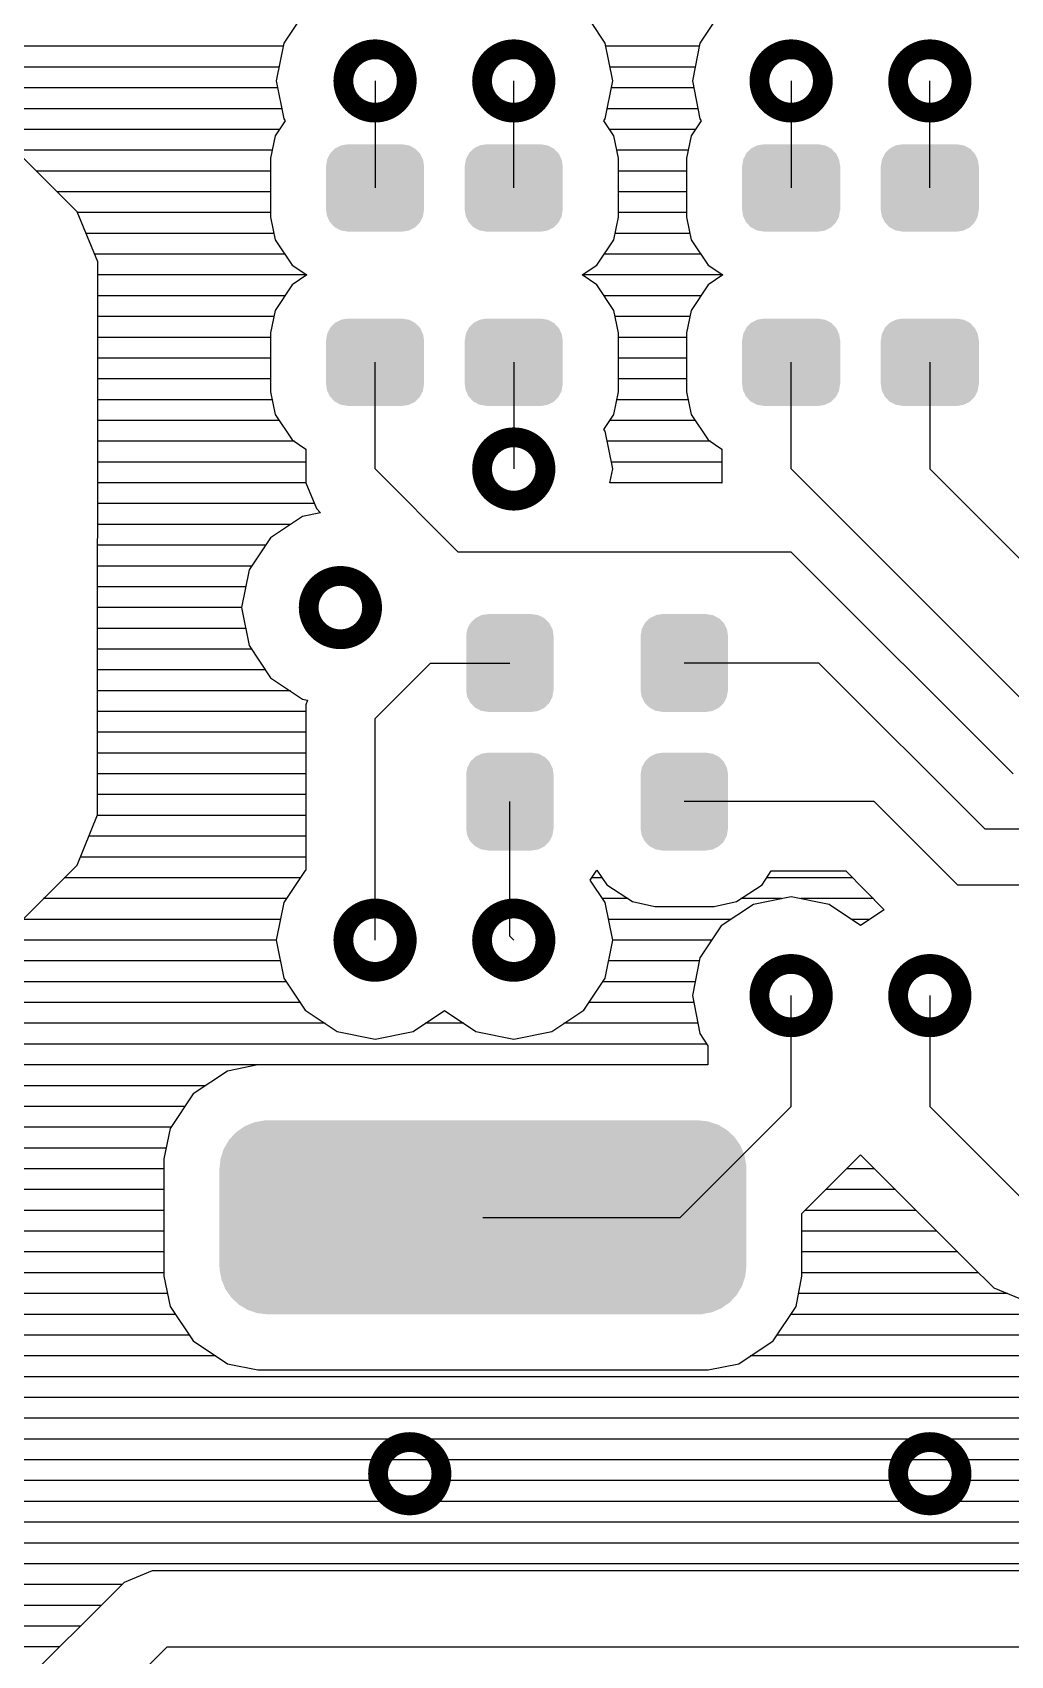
# Model space of a CAD drawing. Extents: x 295 to 953, y 10 to 290.
# Drawn here: x 674.82 to 692.74, y 200.65 to 230.4 of the extents above; entities that cross this region are included whole.
import ezdxf

# ---------------------------------------------------------------- set-up
doc = ezdxf.new("R2010")
doc.units = 0
doc.header["$LTSCALE"] = 5
doc.header["$MEASUREMENT"] = 0
doc.layers.get('0').update_dxf_attribs({"linetype": 'CONTINUOUS', "lineweight": 25})

msp = doc.modelspace()

# ---------------------------------------------------------------- linework, layer by layer
for p, q in [((679.817, 230.792), (679.426, 230.203)), ((685.314, 230.203), (685.049, 230.599)), ((687.437, 230.792), (687.046, 230.203)), ((679.416, 230.147), (645.649, 230.147)), ((679.426, 230.203), (679.289, 229.512)), ((685.451, 229.512), (685.314, 230.203)), ((687.036, 230.147), (685.324, 230.147)), ((687.046, 230.203), (686.909, 229.512)), ((679.339, 229.766), (645.877, 229.766)), ((686.959, 229.766), (685.4, 229.766)), ((679.314, 229.385), (672.832, 229.385)), ((679.289, 229.512), (679.426, 228.816)), ((681.097, 229.512), (681.097, 227.551)), ((683.637, 227.551), (683.637, 229.512)), ((685.314, 228.816), (685.451, 229.512)), ((686.934, 229.385), (685.425, 229.385)), ((686.909, 229.512), (687.046, 228.816)), ((688.717, 229.512), (688.717, 227.551)), ((691.257, 227.551), (691.257, 229.512)), ((679.39, 229.004), (673.751, 229.004)), ((675.641, 227.114), (673.751, 229.004)), ((679.451, 228.78), (679.268, 228.506)), ((679.426, 228.816), (679.451, 228.78)), ((685.288, 228.78), (685.314, 228.816)), ((685.471, 228.506), (685.288, 228.78)), ((687.01, 229.004), (685.349, 229.004)), ((687.071, 228.78), (686.888, 228.506)), ((687.046, 228.816), (687.071, 228.78)), ((679.345, 228.623), (674.132, 228.623)), ((679.268, 228.506), (679.182, 228.095)), ((686.965, 228.623), (685.395, 228.623)), ((685.557, 228.095), (685.471, 228.506)), ((686.888, 228.506), (686.802, 228.095)), ((679.212, 228.242), (674.513, 228.242)), ((686.832, 228.242), (685.527, 228.242)), ((679.182, 228.095), (679.182, 227.013)), ((685.557, 227.013), (685.557, 228.095)), ((686.802, 228.095), (686.802, 227.013)), ((679.182, 227.861), (674.894, 227.861)), ((686.802, 227.861), (685.557, 227.861)), ((679.182, 227.48), (675.275, 227.48)), ((686.802, 227.48), (685.557, 227.48)), ((676.022, 226.195), (675.641, 227.114)), ((679.182, 227.099), (675.646, 227.099)), ((679.182, 227.013), (679.268, 226.601)), ((685.471, 226.601), (685.557, 227.013)), ((686.802, 227.099), (685.557, 227.099)), ((686.802, 227.013), (686.888, 226.601)), ((679.243, 226.718), (675.804, 226.718)), ((686.863, 226.718), (685.496, 226.718)), ((679.268, 226.601), (679.578, 226.134)), ((685.161, 226.134), (685.471, 226.601)), ((686.888, 226.601), (687.198, 226.134)), ((679.446, 226.337), (675.961, 226.337)), ((676.017, 216.06), (676.022, 226.195)), ((679.578, 226.134), (679.847, 225.956)), ((684.892, 225.956), (685.161, 226.134)), ((687.066, 226.337), (685.293, 226.337)), ((687.198, 226.134), (687.467, 225.956)), ((679.847, 225.956), (676.022, 225.956)), ((679.847, 225.956), (679.578, 225.773)), ((687.467, 225.956), (684.892, 225.956)), ((685.161, 225.773), (684.892, 225.956)), ((687.467, 225.956), (687.198, 225.773)), ((679.446, 225.575), (676.022, 225.575)), ((679.578, 225.773), (679.268, 225.306)), ((685.471, 225.306), (685.161, 225.773)), ((687.066, 225.575), (685.293, 225.575)), ((687.198, 225.773), (686.888, 225.306)), ((679.268, 225.306), (679.182, 224.894)), ((685.557, 224.894), (685.471, 225.306)), ((686.888, 225.306), (686.802, 224.894)), ((679.243, 225.194), (676.022, 225.194)), ((686.863, 225.194), (685.496, 225.194)), ((679.182, 224.813), (676.022, 224.813)), ((679.182, 224.894), (679.182, 223.812)), ((685.557, 223.812), (685.557, 224.894)), ((686.802, 224.813), (685.557, 224.813)), ((686.802, 224.894), (686.802, 223.812)), ((679.182, 224.432), (676.022, 224.432)), ((681.097, 222.4), (681.097, 224.356)), ((683.637, 224.356), (683.637, 222.4)), ((686.802, 224.432), (685.557, 224.432)), ((688.717, 222.4), (688.717, 224.356)), ((691.257, 224.356), (691.257, 222.4)), ((679.182, 224.051), (676.022, 224.051)), ((686.802, 224.051), (685.557, 224.051)), ((679.182, 223.812), (679.268, 223.401)), ((685.471, 223.401), (685.557, 223.812)), ((686.802, 223.812), (686.888, 223.401)), ((679.212, 223.67), (676.022, 223.67)), ((686.832, 223.67), (685.527, 223.67)), ((679.345, 223.289), (676.022, 223.289)), ((679.268, 223.401), (679.578, 222.933)), ((685.288, 223.126), (685.471, 223.401)), ((685.314, 223.091), (685.288, 223.126)), ((686.965, 223.289), (685.395, 223.289)), ((686.888, 223.401), (687.198, 222.933)), ((679.619, 222.908), (676.022, 222.908)), ((679.578, 222.933), (679.827, 222.766)), ((685.451, 222.4), (685.314, 223.091)), ((687.239, 222.908), (685.349, 222.908)), ((687.198, 222.933), (687.447, 222.766)), ((679.827, 222.527), (676.022, 222.527)), ((679.827, 222.766), (679.827, 222.649)), ((679.827, 222.649), (679.827, 222.146)), ((687.447, 222.527), (685.425, 222.527)), ((687.447, 222.766), (687.447, 222.649)), ((687.447, 222.649), (687.447, 222.146)), ((682.621, 220.876), (681.097, 222.4)), ((685.4, 222.146), (685.451, 222.4)), ((693.289, 217.828), (688.717, 222.4)), ((691.257, 222.4), (694.813, 218.844)), ((679.832, 222.146), (676.022, 222.146)), ((679.827, 222.146), (680.025, 221.679)), ((687.452, 222.146), (685.4, 222.146)), ((687.452, 222.146), (685.4, 222.146)), ((687.447, 222.146), (687.452, 222.146)), ((679.99, 221.765), (676.022, 221.765)), ((680.025, 221.679), (680.101, 221.597)), ((679.548, 221.384), (676.022, 221.384)), ((679.771, 221.531), (679.182, 221.14)), ((680.101, 221.597), (679.771, 221.531)), ((679.182, 221.14), (678.791, 220.551)), ((679.091, 221.003), (676.022, 221.003)), ((688.717, 220.876), (682.621, 220.876)), ((692.781, 216.812), (688.717, 220.876)), ((678.837, 220.622), (676.022, 220.622)), ((678.791, 220.551), (678.654, 219.86)), ((678.73, 220.241), (676.022, 220.241)), ((678.654, 219.86), (676.022, 219.86)), ((678.654, 219.86), (678.791, 219.164)), ((678.73, 219.479), (676.022, 219.479)), ((678.837, 219.098), (676.022, 219.098)), ((678.791, 219.164), (679.182, 218.575)), ((679.091, 218.717), (676.022, 218.717)), ((681.097, 217.828), (682.113, 218.844)), ((682.113, 218.844), (683.566, 218.844)), ((689.225, 218.844), (686.761, 218.844)), ((692.273, 215.796), (689.225, 218.844)), ((679.182, 218.575), (679.771, 218.184)), ((679.548, 218.336), (676.022, 218.336)), ((679.771, 218.184), (679.863, 218.163)), ((679.863, 218.163), (679.827, 218.077)), ((679.827, 218.077), (679.827, 215.049)), ((679.827, 217.955), (676.022, 217.955)), ((681.097, 213.764), (681.097, 217.828)), ((679.827, 217.574), (676.022, 217.574)), ((679.827, 217.193), (676.022, 217.193)), ((679.827, 216.812), (676.022, 216.812)), ((679.827, 216.431), (676.022, 216.431)), ((683.566, 213.835), (683.566, 216.304)), ((690.241, 216.304), (686.761, 216.304)), ((691.765, 214.78), (690.241, 216.304)), ((675.641, 215.141), (676.017, 216.06)), ((679.827, 216.05), (676.017, 216.05)), ((708.021, 215.796), (692.273, 215.796)), ((679.827, 215.669), (675.86, 215.669)), ((673.751, 213.251), (675.641, 215.141)), ((679.827, 215.288), (675.702, 215.288)), ((679.726, 214.907), (675.402, 214.907)), ((679.817, 215.044), (679.426, 214.455)), ((679.827, 215.049), (679.817, 215.044)), ((685.039, 214.866), (685.161, 215.049)), ((685.314, 214.455), (685.039, 214.866)), ((685.258, 214.907), (685.07, 214.907)), ((685.161, 215.049), (685.344, 214.78)), ((688.184, 214.78), (688.351, 215.034)), ((689.845, 214.907), (688.265, 214.907)), ((688.351, 215.034), (689.718, 215.034)), ((689.718, 215.034), (690.424, 214.323)), ((679.472, 214.526), (675.021, 214.526)), ((685.73, 214.526), (685.268, 214.526)), ((685.344, 214.78), (685.811, 214.47)), ((687.716, 214.47), (688.184, 214.78)), ((688.544, 214.526), (687.798, 214.526)), ((688.717, 214.556), (688.026, 214.419)), ((689.413, 214.419), (688.717, 214.556)), ((690.226, 214.526), (688.895, 214.526)), ((691.765, 214.78), (708.529, 214.78)), ((679.426, 214.455), (679.289, 213.764)), ((685.451, 213.764), (685.314, 214.455)), ((685.811, 214.47), (686.223, 214.384)), ((686.223, 214.384), (687.305, 214.384)), ((687.305, 214.384), (687.716, 214.47)), ((688.026, 214.419), (687.437, 214.028)), ((689.987, 214.033), (689.413, 214.419)), ((690.424, 214.323), (689.987, 214.033)), ((679.365, 214.145), (674.64, 214.145)), ((687.61, 214.145), (685.374, 214.145)), ((687.437, 214.028), (687.046, 213.439)), ((690.15, 214.145), (689.83, 214.145)), ((679.289, 213.764), (674.259, 213.764)), ((679.289, 213.764), (679.426, 213.068)), ((683.637, 213.764), (683.566, 213.835)), ((685.314, 213.068), (685.451, 213.764)), ((687.259, 213.764), (685.451, 213.764)), ((679.365, 213.383), (673.878, 213.383)), ((687.036, 213.383), (685.374, 213.383)), ((687.046, 213.439), (686.909, 212.748)), ((679.472, 213.002), (673.142, 213.002)), ((679.426, 213.068), (679.817, 212.479)), ((684.922, 212.479), (685.314, 213.068)), ((686.959, 213.002), (685.268, 213.002)), ((686.909, 212.748), (687.046, 212.052)), ((688.717, 210.716), (688.717, 212.748)), ((691.257, 212.748), (691.257, 210.716)), ((679.726, 212.621), (649.352, 212.621)), ((679.817, 212.479), (680.406, 212.088)), ((681.793, 212.088), (682.367, 212.474)), ((682.367, 212.474), (682.946, 212.088)), ((684.333, 212.088), (684.922, 212.479)), ((686.934, 212.621), (685.014, 212.621)), ((680.183, 212.24), (649.347, 212.24)), ((682.723, 212.24), (682.017, 212.24)), ((687.01, 212.24), (684.557, 212.24)), ((687.173, 211.859), (649.19, 211.859)), ((680.406, 212.088), (681.097, 211.95)), ((681.097, 211.95), (681.793, 212.088)), ((682.946, 212.088), (683.637, 211.95)), ((683.637, 211.95), (684.333, 212.088)), ((687.046, 212.052), (687.193, 211.829)), ((687.193, 211.829), (687.193, 211.478)), ((687.193, 211.478), (649.032, 211.478)), ((678.395, 211.366), (677.765, 210.945)), ((678.953, 211.478), (678.395, 211.366)), ((687.193, 211.478), (678.953, 211.478)), ((677.988, 211.097), (648.732, 211.097)), ((677.765, 210.945), (677.343, 210.315)), ((677.612, 210.716), (648.351, 210.716)), ((686.685, 208.684), (688.717, 210.716)), ((693.289, 208.684), (691.257, 210.716)), ((677.358, 210.335), (647.97, 210.335)), ((677.343, 210.315), (677.231, 209.756)), ((677.272, 209.954), (647.412, 209.954)), ((677.231, 209.756), (677.231, 207.607)), ((689.581, 209.421), (689.987, 209.827)), ((689.987, 209.827), (691.999, 207.82)), ((677.231, 209.573), (616.8, 209.573)), ((690.246, 209.573), (689.733, 209.573)), ((677.231, 209.192), (616.505, 209.192)), ((688.915, 208.755), (689.581, 209.421)), ((690.627, 209.192), (689.352, 209.192)), ((677.231, 208.811), (647.412, 208.811)), ((683.073, 208.684), (686.685, 208.684)), ((688.915, 207.607), (688.915, 208.755)), ((691.008, 208.811), (688.971, 208.811)), ((677.231, 208.43), (647.97, 208.43)), ((691.389, 208.43), (688.915, 208.43)), ((677.231, 208.049), (648.351, 208.049)), ((691.77, 208.049), (688.915, 208.049)), ((677.231, 207.668), (648.732, 207.668)), ((692.151, 207.668), (688.915, 207.668)), ((691.999, 207.82), (692.431, 207.389)), ((677.231, 207.607), (677.343, 207.048)), ((688.809, 207.048), (688.915, 207.607)), ((692.431, 207.389), (692.989, 207.16)), ((677.297, 207.287), (649.032, 207.287)), ((692.68, 207.287), (688.854, 207.287)), ((677.44, 206.906), (649.19, 206.906)), ((677.343, 207.048), (677.765, 206.418)), ((688.387, 206.418), (688.809, 207.048)), ((695.839, 206.906), (688.712, 206.906)), ((677.699, 206.525), (672.166, 206.525)), ((696.098, 206.525), (688.453, 206.525)), ((677.765, 206.418), (678.395, 205.997)), ((687.757, 205.997), (688.387, 206.418)), ((678.181, 206.144), (672.735, 206.144)), ((678.395, 205.997), (678.953, 205.89)), ((678.953, 205.89), (687.198, 205.89)), ((687.198, 205.89), (687.757, 205.997)), ((696.581, 206.144), (687.97, 206.144)), ((708.27, 205.763), (673.111, 205.763)), ((708.295, 205.382), (673.365, 205.382)), ((708.372, 205.001), (673.584, 205.001)), ((708.595, 204.62), (673.66, 204.62)), ((708.946, 204.239), (673.736, 204.239)), ((709.88, 203.858), (673.762, 203.858)), ((723.454, 203.477), (673.685, 203.477)), ((723.403, 203.096), (673.609, 203.096)), ((723.403, 202.715), (673.452, 202.715)), ((723.403, 202.334), (673.198, 202.334)), ((676.5, 201.994), (672.69, 198.184)), ((677.013, 202.207), (676.5, 201.994)), ((720.112, 202.207), (677.013, 202.207)), ((676.459, 201.953), (672.928, 201.953)), ((676.078, 201.572), (672.36, 201.572)), ((675.697, 201.191), (671.217, 201.191)), ((675.316, 200.81), (648.605, 200.81)), ((673.477, 197), (677.287, 200.81)), ((677.287, 200.81), (719.832, 200.81))]:
    msp.add_line(p, q)
at = {"const_width": 0.363}
for points in [[(681.678, 229.512, -1), (680.517, 229.512, -1)], [(684.218, 229.512, -1), (683.057, 229.512, -1)], [(689.298, 229.512, -1), (688.137, 229.512, -1)], [(691.838, 229.512, -1), (690.677, 229.512, -1)], [(684.218, 222.4, -1), (683.057, 222.4, -1)], [(681.043, 219.86, -1), (679.882, 219.86, -1)], [(681.678, 213.764, -1), (680.517, 213.764, -1)], [(684.218, 213.764, -1), (683.057, 213.764, -1)], [(689.298, 212.748, -1), (688.137, 212.748, -1)], [(691.838, 212.748, -1), (690.677, 212.748, -1)], [(682.313, 203.985, -1), (681.152, 203.985, -1)], [(691.838, 203.985, -1), (690.677, 203.985, -1)]]:
    msp.add_lwpolyline(points, format="xyb", close=True, dxfattribs=at)
for points in [[(681.971, 228.078), (681.923, 228.179), (680.221, 228.078), (680.274, 228.179)], [(681.923, 228.179), (681.912, 228.19), (680.274, 228.179), (680.279, 228.19)], [(681.912, 228.19), (681.835, 228.271), (680.279, 228.19), (680.362, 228.271)], [(681.835, 228.271), (681.82, 228.279), (680.362, 228.271), (680.37, 228.279)], [(681.82, 228.279), (681.723, 228.33), (680.37, 228.279), (680.476, 228.33)], [(681.723, 228.33), (681.698, 228.334), (680.476, 228.33), (680.484, 228.334)], [(681.698, 228.334), (681.597, 228.351), (680.484, 228.334), (680.597, 228.351)], [(684.511, 228.078), (684.463, 228.179), (682.761, 228.078), (682.814, 228.179)], [(684.463, 228.179), (684.452, 228.19), (682.814, 228.179), (682.819, 228.19)], [(684.452, 228.19), (684.375, 228.271), (682.819, 228.19), (682.902, 228.271)], [(684.375, 228.271), (684.36, 228.279), (682.902, 228.271), (682.91, 228.279)], [(684.36, 228.279), (684.263, 228.33), (682.91, 228.279), (683.016, 228.33)], [(684.263, 228.33), (684.238, 228.334), (683.016, 228.33), (683.024, 228.334)], [(684.238, 228.334), (684.137, 228.351), (683.024, 228.334), (683.137, 228.351)], [(689.591, 228.078), (689.543, 228.179), (687.841, 228.078), (687.894, 228.179)], [(689.543, 228.179), (689.532, 228.19), (687.894, 228.179), (687.899, 228.19)], [(689.532, 228.19), (689.455, 228.271), (687.899, 228.19), (687.982, 228.271)], [(689.455, 228.271), (689.44, 228.279), (687.982, 228.271), (687.99, 228.279)], [(689.44, 228.279), (689.343, 228.33), (687.99, 228.279), (688.096, 228.33)], [(689.343, 228.33), (689.318, 228.334), (688.096, 228.33), (688.104, 228.334)], [(689.318, 228.334), (689.217, 228.351), (688.104, 228.334), (688.217, 228.351)], [(692.131, 228.078), (692.083, 228.179), (690.381, 228.078), (690.434, 228.179)], [(692.083, 228.179), (692.072, 228.19), (690.434, 228.179), (690.439, 228.19)], [(692.072, 228.19), (691.995, 228.271), (690.439, 228.19), (690.522, 228.271)], [(691.995, 228.271), (691.98, 228.279), (690.522, 228.271), (690.53, 228.279)], [(691.98, 228.279), (691.883, 228.33), (690.53, 228.279), (690.636, 228.33)], [(691.883, 228.33), (691.858, 228.334), (690.636, 228.33), (690.644, 228.334)], [(691.858, 228.334), (691.757, 228.351), (690.644, 228.334), (690.757, 228.351)], [(681.996, 227.15), (681.996, 227.952), (680.198, 227.15), (680.198, 227.952)], [(681.994, 227.952), (681.978, 228.065), (680.2, 227.952), (680.219, 228.065)], [(681.978, 228.065), (681.971, 228.078), (680.219, 228.065), (680.221, 228.078)], [(684.536, 227.15), (684.536, 227.952), (682.738, 227.15), (682.738, 227.952)], [(684.534, 227.952), (684.518, 228.065), (682.74, 227.952), (682.759, 228.065)], [(684.518, 228.065), (684.511, 228.078), (682.759, 228.065), (682.761, 228.078)], [(689.616, 227.15), (689.616, 227.952), (687.818, 227.15), (687.818, 227.952)], [(689.614, 227.952), (689.598, 228.065), (687.82, 227.952), (687.839, 228.065)], [(689.598, 228.065), (689.591, 228.078), (687.839, 228.065), (687.841, 228.078)], [(692.156, 227.15), (692.156, 227.952), (690.358, 227.15), (690.358, 227.952)], [(692.154, 227.952), (692.138, 228.065), (690.36, 227.952), (690.379, 228.065)], [(692.138, 228.065), (692.131, 228.078), (690.379, 228.065), (690.381, 228.078)], [(681.976, 227.037), (681.994, 227.15), (680.217, 227.037), (680.2, 227.15)], [(681.974, 227.025), (681.976, 227.037), (680.223, 227.025), (680.217, 227.037)], [(681.921, 226.923), (681.974, 227.025), (680.271, 226.923), (680.223, 227.025)], [(684.516, 227.037), (684.534, 227.15), (682.757, 227.037), (682.74, 227.15)], [(684.514, 227.025), (684.516, 227.037), (682.763, 227.025), (682.757, 227.037)], [(684.461, 226.923), (684.514, 227.025), (682.811, 226.923), (682.763, 227.025)], [(689.596, 227.037), (689.614, 227.15), (687.837, 227.037), (687.82, 227.15)], [(689.594, 227.025), (689.596, 227.037), (687.843, 227.025), (687.837, 227.037)], [(689.541, 226.923), (689.594, 227.025), (687.891, 226.923), (687.843, 227.025)], [(692.136, 227.037), (692.154, 227.15), (690.377, 227.037), (690.36, 227.15)], [(692.134, 227.025), (692.136, 227.037), (690.383, 227.025), (690.377, 227.037)], [(692.081, 226.923), (692.134, 227.025), (690.431, 226.923), (690.383, 227.025)], [(681.915, 226.912), (681.921, 226.923), (680.282, 226.912), (680.271, 226.923)], [(681.832, 226.831), (681.915, 226.912), (680.359, 226.831), (680.282, 226.912)], [(681.824, 226.823), (681.832, 226.831), (680.374, 226.823), (680.359, 226.831)], [(681.718, 226.772), (681.824, 226.823), (680.472, 226.772), (680.374, 226.823)], [(681.71, 226.768), (681.718, 226.772), (680.496, 226.768), (680.472, 226.772)], [(681.597, 226.751), (681.71, 226.768), (680.597, 226.751), (680.496, 226.768)], [(684.455, 226.912), (684.461, 226.923), (682.822, 226.912), (682.811, 226.923)], [(684.372, 226.831), (684.455, 226.912), (682.899, 226.831), (682.822, 226.912)], [(684.364, 226.823), (684.372, 226.831), (682.914, 226.823), (682.899, 226.831)], [(684.258, 226.772), (684.364, 226.823), (683.012, 226.772), (682.914, 226.823)], [(684.25, 226.768), (684.258, 226.772), (683.036, 226.768), (683.012, 226.772)], [(684.137, 226.751), (684.25, 226.768), (683.137, 226.751), (683.036, 226.768)], [(689.535, 226.912), (689.541, 226.923), (687.902, 226.912), (687.891, 226.923)], [(689.452, 226.831), (689.535, 226.912), (687.979, 226.831), (687.902, 226.912)], [(689.444, 226.823), (689.452, 226.831), (687.994, 226.823), (687.979, 226.831)], [(689.338, 226.772), (689.444, 226.823), (688.092, 226.772), (687.994, 226.823)], [(689.33, 226.768), (689.338, 226.772), (688.116, 226.768), (688.092, 226.772)], [(689.217, 226.751), (689.33, 226.768), (688.217, 226.751), (688.116, 226.768)], [(692.075, 226.912), (692.081, 226.923), (690.442, 226.912), (690.431, 226.923)], [(691.992, 226.831), (692.075, 226.912), (690.519, 226.831), (690.442, 226.912)], [(691.984, 226.823), (691.992, 226.831), (690.534, 226.823), (690.519, 226.831)], [(691.878, 226.772), (691.984, 226.823), (690.632, 226.772), (690.534, 226.823)], [(691.87, 226.768), (691.878, 226.772), (690.656, 226.768), (690.632, 226.772)], [(691.757, 226.751), (691.87, 226.768), (690.757, 226.751), (690.656, 226.768)], [(681.971, 224.882), (681.923, 224.984), (680.221, 224.882), (680.274, 224.984)], [(681.923, 224.984), (681.912, 224.995), (680.274, 224.984), (680.279, 224.995)], [(681.912, 224.995), (681.835, 225.076), (680.279, 224.995), (680.362, 225.076)], [(681.835, 225.076), (681.82, 225.084), (680.362, 225.076), (680.37, 225.084)], [(681.82, 225.084), (681.723, 225.135), (680.37, 225.084), (680.476, 225.135)], [(681.723, 225.135), (681.698, 225.139), (680.476, 225.135), (680.484, 225.139)], [(681.698, 225.139), (681.597, 225.156), (680.484, 225.139), (680.597, 225.156)], [(684.511, 224.882), (684.463, 224.984), (682.761, 224.882), (682.814, 224.984)], [(684.463, 224.984), (684.452, 224.995), (682.814, 224.984), (682.819, 224.995)], [(684.452, 224.995), (684.375, 225.076), (682.819, 224.995), (682.902, 225.076)], [(684.375, 225.076), (684.36, 225.084), (682.902, 225.076), (682.91, 225.084)], [(684.36, 225.084), (684.263, 225.135), (682.91, 225.084), (683.016, 225.135)], [(684.263, 225.135), (684.238, 225.139), (683.016, 225.135), (683.024, 225.139)], [(684.238, 225.139), (684.137, 225.156), (683.024, 225.139), (683.137, 225.156)], [(689.591, 224.882), (689.543, 224.984), (687.841, 224.882), (687.894, 224.984)], [(689.543, 224.984), (689.532, 224.995), (687.894, 224.984), (687.899, 224.995)], [(689.532, 224.995), (689.455, 225.076), (687.899, 224.995), (687.982, 225.076)], [(689.455, 225.076), (689.44, 225.084), (687.982, 225.076), (687.99, 225.084)], [(689.44, 225.084), (689.343, 225.135), (687.99, 225.084), (688.096, 225.135)], [(689.343, 225.135), (689.318, 225.139), (688.096, 225.135), (688.104, 225.139)], [(689.318, 225.139), (689.217, 225.156), (688.104, 225.139), (688.217, 225.156)], [(692.131, 224.882), (692.083, 224.984), (690.381, 224.882), (690.434, 224.984)], [(692.083, 224.984), (692.072, 224.995), (690.434, 224.984), (690.439, 224.995)], [(692.072, 224.995), (691.995, 225.076), (690.439, 224.995), (690.522, 225.076)], [(691.995, 225.076), (691.98, 225.084), (690.522, 225.076), (690.53, 225.084)], [(691.98, 225.084), (691.883, 225.135), (690.53, 225.084), (690.636, 225.135)], [(691.883, 225.135), (691.858, 225.139), (690.636, 225.135), (690.644, 225.139)], [(691.858, 225.139), (691.757, 225.156), (690.644, 225.139), (690.757, 225.156)], [(681.996, 223.954), (681.996, 224.757), (680.198, 223.954), (680.198, 224.757)], [(681.994, 224.757), (681.978, 224.87), (680.2, 224.757), (680.219, 224.87)], [(681.978, 224.87), (681.971, 224.882), (680.219, 224.87), (680.221, 224.882)], [(684.536, 223.954), (684.536, 224.757), (682.738, 223.954), (682.738, 224.757)], [(684.534, 224.757), (684.518, 224.87), (682.74, 224.757), (682.759, 224.87)], [(684.518, 224.87), (684.511, 224.882), (682.759, 224.87), (682.761, 224.882)], [(689.616, 223.954), (689.616, 224.757), (687.818, 223.954), (687.818, 224.757)], [(689.614, 224.757), (689.598, 224.87), (687.82, 224.757), (687.839, 224.87)], [(689.598, 224.87), (689.591, 224.882), (687.839, 224.87), (687.841, 224.882)], [(692.156, 223.954), (692.156, 224.757), (690.358, 223.954), (690.358, 224.757)], [(692.154, 224.757), (692.138, 224.87), (690.36, 224.757), (690.379, 224.87)], [(692.138, 224.87), (692.131, 224.882), (690.379, 224.87), (690.381, 224.882)], [(681.976, 223.842), (681.994, 223.954), (680.217, 223.842), (680.2, 223.954)], [(681.974, 223.829), (681.976, 223.842), (680.223, 223.829), (680.217, 223.842)], [(681.921, 223.727), (681.974, 223.829), (680.271, 223.727), (680.223, 223.829)], [(681.915, 223.717), (681.921, 223.727), (680.282, 223.717), (680.271, 223.727)], [(681.832, 223.636), (681.915, 223.717), (680.359, 223.636), (680.282, 223.717)], [(684.516, 223.842), (684.534, 223.954), (682.757, 223.842), (682.74, 223.954)], [(684.514, 223.829), (684.516, 223.842), (682.763, 223.829), (682.757, 223.842)], [(684.461, 223.727), (684.514, 223.829), (682.811, 223.727), (682.763, 223.829)], [(684.455, 223.717), (684.461, 223.727), (682.822, 223.717), (682.811, 223.727)], [(684.372, 223.636), (684.455, 223.717), (682.899, 223.636), (682.822, 223.717)], [(689.596, 223.842), (689.614, 223.954), (687.837, 223.842), (687.82, 223.954)], [(689.594, 223.829), (689.596, 223.842), (687.843, 223.829), (687.837, 223.842)], [(689.541, 223.727), (689.594, 223.829), (687.891, 223.727), (687.843, 223.829)], [(689.535, 223.717), (689.541, 223.727), (687.902, 223.717), (687.891, 223.727)], [(689.452, 223.636), (689.535, 223.717), (687.979, 223.636), (687.902, 223.717)], [(692.136, 223.842), (692.154, 223.954), (690.377, 223.842), (690.36, 223.954)], [(692.134, 223.829), (692.136, 223.842), (690.383, 223.829), (690.377, 223.842)], [(692.081, 223.727), (692.134, 223.829), (690.431, 223.727), (690.383, 223.829)], [(692.075, 223.717), (692.081, 223.727), (690.442, 223.717), (690.431, 223.727)], [(691.992, 223.636), (692.075, 223.717), (690.519, 223.636), (690.442, 223.717)], [(681.824, 223.628), (681.832, 223.636), (680.374, 223.628), (680.359, 223.636)], [(681.718, 223.577), (681.824, 223.628), (680.472, 223.577), (680.374, 223.628)], [(681.71, 223.573), (681.718, 223.577), (680.496, 223.573), (680.472, 223.577)], [(681.597, 223.556), (681.71, 223.573), (680.597, 223.556), (680.496, 223.573)], [(684.364, 223.628), (684.372, 223.636), (682.914, 223.628), (682.899, 223.636)], [(684.258, 223.577), (684.364, 223.628), (683.012, 223.577), (682.914, 223.628)], [(684.25, 223.573), (684.258, 223.577), (683.036, 223.573), (683.012, 223.577)], [(684.137, 223.556), (684.25, 223.573), (683.137, 223.556), (683.036, 223.573)], [(689.444, 223.628), (689.452, 223.636), (687.994, 223.628), (687.979, 223.636)], [(689.338, 223.577), (689.444, 223.628), (688.092, 223.577), (687.994, 223.628)], [(689.33, 223.573), (689.338, 223.577), (688.116, 223.573), (688.092, 223.577)], [(689.217, 223.556), (689.33, 223.573), (688.217, 223.556), (688.116, 223.573)], [(691.984, 223.628), (691.992, 223.636), (690.534, 223.628), (690.519, 223.636)], [(691.878, 223.577), (691.984, 223.628), (690.632, 223.577), (690.534, 223.628)], [(691.87, 223.573), (691.878, 223.577), (690.656, 223.573), (690.632, 223.577)], [(691.757, 223.556), (691.87, 223.573), (690.757, 223.556), (690.656, 223.573)], [(684.343, 219.469), (684.294, 219.57), (682.787, 219.469), (682.841, 219.57)], [(684.294, 219.57), (684.283, 219.582), (682.841, 219.57), (682.847, 219.582)], [(684.283, 219.582), (684.205, 219.661), (682.847, 219.582), (682.93, 219.661)], [(684.205, 219.661), (684.189, 219.669), (682.93, 219.661), (682.938, 219.669)], [(684.189, 219.669), (684.093, 219.72), (682.938, 219.669), (683.044, 219.72)], [(684.093, 219.72), (684.067, 219.724), (683.044, 219.72), (683.053, 219.724)], [(684.067, 219.724), (683.967, 219.74), (683.053, 219.724), (683.165, 219.74)], [(683.967, 219.74), (683.967, 219.743), (683.165, 219.74), (683.165, 219.743)], [(687.538, 219.469), (687.489, 219.57), (685.982, 219.469), (686.036, 219.57)], [(687.489, 219.57), (687.478, 219.582), (686.036, 219.57), (686.042, 219.582)], [(687.478, 219.582), (687.401, 219.661), (686.042, 219.582), (686.125, 219.661)], [(687.401, 219.661), (687.385, 219.669), (686.125, 219.661), (686.134, 219.669)], [(687.385, 219.669), (687.288, 219.72), (686.134, 219.669), (686.239, 219.72)], [(687.288, 219.72), (687.262, 219.724), (686.239, 219.72), (686.248, 219.724)], [(687.262, 219.724), (687.163, 219.74), (686.248, 219.724), (686.36, 219.74)], [(687.163, 219.74), (687.163, 219.743), (686.36, 219.74), (686.36, 219.743)], [(684.366, 219.344), (684.349, 219.456), (682.766, 219.344), (682.785, 219.456)], [(684.366, 219.342), (684.366, 219.344), (682.766, 219.342), (682.766, 219.344)], [(684.366, 218.346), (684.366, 219.342), (682.766, 218.346), (682.766, 219.342)], [(684.349, 219.456), (684.343, 219.469), (682.785, 219.456), (682.787, 219.469)], [(687.561, 219.344), (687.544, 219.456), (685.961, 219.344), (685.98, 219.456)], [(687.561, 219.342), (687.561, 219.344), (685.961, 219.342), (685.961, 219.344)], [(687.561, 218.346), (687.561, 219.342), (685.961, 218.346), (685.961, 219.342)], [(687.544, 219.456), (687.538, 219.469), (685.98, 219.456), (685.982, 219.469)], [(684.366, 218.344), (684.366, 218.346), (682.766, 218.344), (682.766, 218.346)], [(684.347, 218.232), (684.366, 218.344), (682.783, 218.232), (682.766, 218.344)], [(684.345, 218.219), (684.347, 218.232), (682.789, 218.219), (682.783, 218.232)], [(684.291, 218.118), (684.345, 218.219), (682.838, 218.118), (682.789, 218.219)], [(684.285, 218.106), (684.291, 218.118), (682.849, 218.106), (682.838, 218.118)], [(684.202, 218.027), (684.285, 218.106), (682.927, 218.027), (682.849, 218.106)], [(687.561, 218.344), (687.561, 218.346), (685.961, 218.344), (685.961, 218.346)], [(687.542, 218.232), (687.561, 218.344), (685.978, 218.232), (685.961, 218.344)], [(687.54, 218.219), (687.542, 218.232), (685.985, 218.219), (685.978, 218.232)], [(687.487, 218.118), (687.54, 218.219), (686.034, 218.118), (685.985, 218.219)], [(687.481, 218.106), (687.487, 218.118), (686.045, 218.106), (686.034, 218.118)], [(687.398, 218.027), (687.481, 218.106), (686.122, 218.027), (686.045, 218.106)], [(684.194, 218.019), (684.202, 218.027), (682.943, 218.019), (682.927, 218.027)], [(684.088, 217.968), (684.194, 218.019), (683.039, 217.968), (682.943, 218.019)], [(684.079, 217.964), (684.088, 217.968), (683.065, 217.964), (683.039, 217.968)], [(683.967, 217.948), (684.079, 217.964), (683.165, 217.948), (683.065, 217.964)], [(683.967, 217.945), (683.967, 217.948), (683.165, 217.945), (683.165, 217.948)], [(687.389, 218.019), (687.398, 218.027), (686.138, 218.019), (686.122, 218.027)], [(687.283, 217.968), (687.389, 218.019), (686.235, 217.968), (686.138, 218.019)], [(687.274, 217.964), (687.283, 217.968), (686.261, 217.964), (686.235, 217.968)], [(687.163, 217.948), (687.274, 217.964), (686.36, 217.948), (686.261, 217.964)], [(687.163, 217.945), (687.163, 217.948), (686.36, 217.945), (686.36, 217.948)], [(684.189, 217.129), (684.093, 217.18), (682.938, 217.129), (683.044, 217.18)], [(684.093, 217.18), (684.067, 217.184), (683.044, 217.18), (683.053, 217.184)], [(684.067, 217.184), (683.967, 217.2), (683.053, 217.184), (683.165, 217.2)], [(683.967, 217.2), (683.967, 217.203), (683.165, 217.2), (683.165, 217.203)], [(687.385, 217.129), (687.288, 217.18), (686.134, 217.129), (686.239, 217.18)], [(687.288, 217.18), (687.262, 217.184), (686.239, 217.18), (686.248, 217.184)], [(687.262, 217.184), (687.163, 217.2), (686.248, 217.184), (686.36, 217.2)], [(687.163, 217.2), (687.163, 217.203), (686.36, 217.2), (686.36, 217.203)], [(684.366, 216.804), (684.349, 216.916), (682.766, 216.804), (682.785, 216.916)], [(684.349, 216.916), (684.343, 216.929), (682.785, 216.916), (682.787, 216.929)], [(684.343, 216.929), (684.294, 217.03), (682.787, 216.929), (682.841, 217.03)], [(684.294, 217.03), (684.283, 217.042), (682.841, 217.03), (682.847, 217.042)], [(684.283, 217.042), (684.205, 217.121), (682.847, 217.042), (682.93, 217.121)], [(684.205, 217.121), (684.189, 217.129), (682.93, 217.121), (682.938, 217.129)], [(687.561, 216.804), (687.544, 216.916), (685.961, 216.804), (685.98, 216.916)], [(687.544, 216.916), (687.538, 216.929), (685.98, 216.916), (685.982, 216.929)], [(687.538, 216.929), (687.489, 217.03), (685.982, 216.929), (686.036, 217.03)], [(687.489, 217.03), (687.478, 217.042), (686.036, 217.03), (686.042, 217.042)], [(687.478, 217.042), (687.401, 217.121), (686.042, 217.042), (686.125, 217.121)], [(687.401, 217.121), (687.385, 217.129), (686.125, 217.121), (686.134, 217.129)], [(684.366, 216.802), (684.366, 216.804), (682.766, 216.802), (682.766, 216.804)], [(684.366, 215.806), (684.366, 216.802), (682.766, 215.806), (682.766, 216.802)], [(687.561, 216.802), (687.561, 216.804), (685.961, 216.802), (685.961, 216.804)], [(687.561, 215.806), (687.561, 216.802), (685.961, 215.806), (685.961, 216.802)], [(684.366, 215.804), (684.366, 215.806), (682.766, 215.804), (682.766, 215.806)], [(684.347, 215.692), (684.366, 215.804), (682.783, 215.692), (682.766, 215.804)], [(684.345, 215.679), (684.347, 215.692), (682.789, 215.679), (682.783, 215.692)], [(684.291, 215.578), (684.345, 215.679), (682.838, 215.578), (682.789, 215.679)], [(687.561, 215.804), (687.561, 215.806), (685.961, 215.804), (685.961, 215.806)], [(687.542, 215.692), (687.561, 215.804), (685.978, 215.692), (685.961, 215.804)], [(687.54, 215.679), (687.542, 215.692), (685.985, 215.679), (685.978, 215.692)], [(687.487, 215.578), (687.54, 215.679), (686.034, 215.578), (685.985, 215.679)], [(684.285, 215.566), (684.291, 215.578), (682.849, 215.566), (682.838, 215.578)], [(684.202, 215.487), (684.285, 215.566), (682.927, 215.487), (682.849, 215.566)], [(684.194, 215.479), (684.202, 215.487), (682.943, 215.479), (682.927, 215.487)], [(684.088, 215.428), (684.194, 215.479), (683.039, 215.428), (682.943, 215.479)], [(684.079, 215.424), (684.088, 215.428), (683.065, 215.424), (683.039, 215.428)], [(683.967, 215.408), (684.079, 215.424), (683.165, 215.408), (683.065, 215.424)], [(683.967, 215.405), (683.967, 215.408), (683.165, 215.405), (683.165, 215.408)], [(687.481, 215.566), (687.487, 215.578), (686.045, 215.566), (686.034, 215.578)], [(687.398, 215.487), (687.481, 215.566), (686.122, 215.487), (686.045, 215.566)], [(687.389, 215.479), (687.398, 215.487), (686.138, 215.479), (686.122, 215.487)], [(687.283, 215.428), (687.389, 215.479), (686.235, 215.428), (686.138, 215.479)], [(687.274, 215.424), (687.283, 215.428), (686.261, 215.424), (686.235, 215.428)], [(687.163, 215.408), (687.274, 215.424), (686.36, 215.408), (686.261, 215.424)], [(687.163, 215.405), (687.163, 215.408), (686.36, 215.405), (686.36, 215.408)], [(687.542, 210.285), (687.428, 210.353), (678.612, 210.285), (678.709, 210.353)], [(687.428, 210.353), (687.379, 210.382), (678.709, 210.353), (678.779, 210.382)], [(687.379, 210.382), (687.248, 210.426), (678.779, 210.382), (678.884, 210.426)], [(687.248, 210.426), (687.199, 210.442), (678.884, 210.426), (678.973, 210.442)], [(687.199, 210.442), (687.033, 210.46), (678.973, 210.442), (679.071, 210.46)], [(687.033, 210.46), (687.01, 210.462), (679.071, 210.46), (679.136, 210.462)], [(687.79, 210), (687.717, 210.105), (678.362, 210), (678.424, 210.105)], [(687.717, 210.105), (687.681, 210.156), (678.424, 210.105), (678.471, 210.156)], [(687.681, 210.156), (687.586, 210.244), (678.471, 210.156), (678.553, 210.244)], [(687.586, 210.244), (687.542, 210.285), (678.553, 210.244), (678.612, 210.285)], [(687.897, 209.638), (687.874, 209.762), (678.254, 209.638), (678.267, 209.762)], [(687.874, 209.762), (687.863, 209.825), (678.267, 209.762), (678.289, 209.825)], [(687.863, 209.825), (687.814, 209.942), (678.289, 209.825), (678.327, 209.942)], [(687.814, 209.942), (687.79, 210), (678.327, 209.942), (678.362, 210)], [(687.899, 209.573), (687.897, 209.638), (678.247, 209.573), (678.254, 209.638)], [(687.899, 207.795), (687.899, 209.573), (678.247, 207.795), (678.247, 209.573)], [(687.892, 207.73), (687.899, 207.795), (678.25, 207.73), (678.247, 207.795)], [(687.879, 207.606), (687.892, 207.73), (678.272, 207.606), (678.25, 207.73)], [(687.858, 207.543), (687.879, 207.606), (678.284, 207.543), (678.272, 207.606)], [(687.819, 207.426), (687.858, 207.543), (678.332, 207.426), (678.284, 207.543)], [(687.785, 207.368), (687.819, 207.426), (678.357, 207.368), (678.332, 207.426)], [(687.722, 207.263), (687.785, 207.368), (678.43, 207.263), (678.357, 207.368)], [(687.675, 207.212), (687.722, 207.263), (678.465, 207.212), (678.43, 207.263)], [(687.593, 207.124), (687.675, 207.212), (678.56, 207.124), (678.465, 207.212)], [(687.534, 207.083), (687.593, 207.124), (678.604, 207.083), (678.56, 207.124)], [(687.437, 207.015), (687.534, 207.083), (678.718, 207.015), (678.604, 207.083)], [(687.367, 206.986), (687.437, 207.015), (678.767, 206.986), (678.718, 207.015)], [(687.262, 206.942), (687.367, 206.986), (678.899, 206.942), (678.767, 206.986)], [(687.173, 206.926), (687.262, 206.942), (678.948, 206.926), (678.899, 206.942)], [(687.075, 206.908), (687.173, 206.926), (679.114, 206.908), (678.948, 206.926)], [(687.01, 206.906), (687.075, 206.908), (679.136, 206.906), (679.114, 206.908)]]:
    msp.add_solid(points)

doc.saveas('drawing.dxf')
